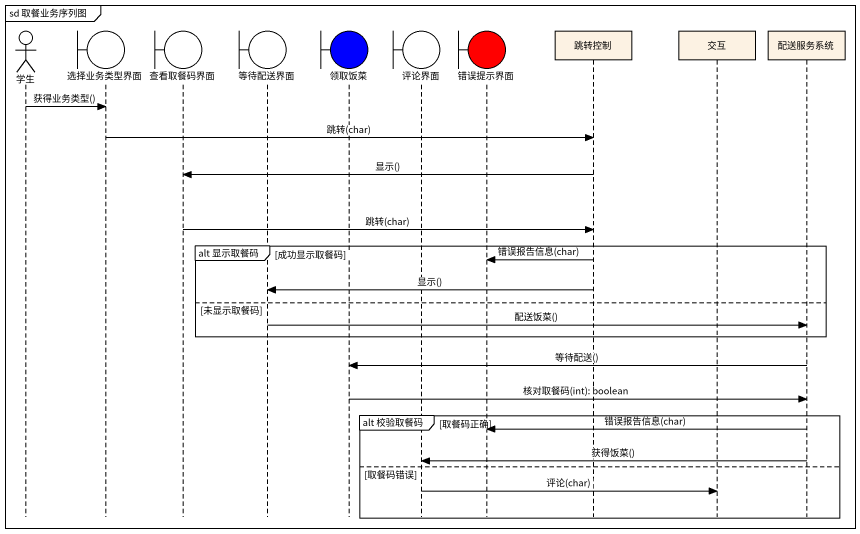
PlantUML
@startuml
mainframe sd 取餐业务序列图
hide footbox
actor 学生
boundary 选择业务类型界面
boundary 查看取餐码界面
boundary 等待配送界面
boundary 领取饭菜 #0000FF
boundary 评论界面
boundary 错误提示界面 #FF0000
participant 跳转控制 #FCF2E3
participant 交互 #FCF2E3
participant 配送服务系统 #FCF2E3

学生 -> 选择业务类型界面 : 获得业务类型()
选择业务类型界面 -> 跳转控制 : 跳转(char)
跳转控制 -> 查看取餐码界面 : 显示()
查看取餐码界面 -> 跳转控制 : 跳转(char)
group alt 显示取餐码 [成功显示取餐码]
  跳转控制 -> 错误提示界面 : 错误报告信息(char)
  跳转控制 -> 等待配送界面 : 显示()
else 未显示取餐码
  等待配送界面 -> 配送服务系统 : 配送饭菜()
end
配送服务系统 -> 领取饭菜 : 等待配送()
领取饭菜 -> 配送服务系统 : 核对取餐码(int): boolean
group alt 校验取餐码 [取餐码正确]
  配送服务系统 -> 错误提示界面 : 错误报告信息(char)
  配送服务系统 -> 评论界面 : 获得饭菜()
else 取餐码错误
  评论界面 -> 交互 : 评论(char)
end
@enduml
